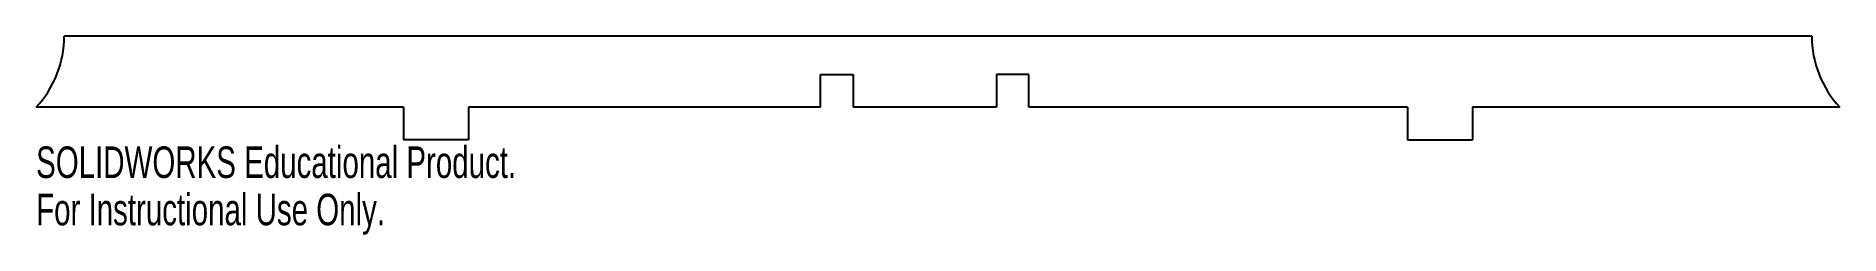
# Model space of a CAD drawing. Header units: millimetres. Extents: x -138 to 138, y -30 to 0.
import ezdxf

# ---------------------------------------------------------------- set-up
doc = ezdxf.new("R2010")
doc.units = ezdxf.units.MM
doc.styles.add('SLDTEXTSTYLE0', font='TXT', dxfattribs={"width": 0.7})

msp = doc.modelspace()

# ---------------------------------------------------------------- linework, layer by layer
at = {"color": 7, "linetype": 'Continuous', "lineweight": 25}
for p, q in [((134.12, 0), (-134.12, 0)), ((-18.04, -10.88), (-18.04, -5.88)), ((-18.04, -5.88), (-13.04, -5.88)), ((-13.04, -5.88), (-13.04, -10.88)), ((8.96, -5.88), (8.96, -10.88)), ((13.96, -5.88), (8.96, -5.88)), ((13.96, -10.88), (13.96, -5.88)), ((-82.04, -10.88), (-138.43, -10.88)), ((-82.04, -10.88), (-82.04, -15.88)), ((-72.04, -10.88), (-72.04, -15.88)), ((-18.04, -10.88), (-72.04, -10.88)), ((8.96, -10.88), (-13.04, -10.88)), ((72.04, -10.88), (13.96, -10.88)), ((72.04, -10.88), (72.04, -15.88)), ((82.04, -10.88), (82.04, -15.88)), ((138.43, -10.88), (82.04, -10.88)), ((-72.04, -15.88), (-82.04, -15.88)), ((72.04, -15.88), (82.04, -15.88))]:
    msp.add_line(p, q, dxfattribs=at)
for centre, start, end in [((-150, 0), 316.7613, 0), ((150, 0), 180, 223.2387)]:
    msp.add_arc(centre, 15.88, start, end, dxfattribs=at)

# ---------------------------------------------------------------- texts
at = {"color": 7, "linetype": 'Continuous', "char_height": 4.8336, "attachment_point": 1, "style": 'SLDTEXTSTYLE0'}
for s, insert in [('SOLIDWORKS Educational Product.', (-138.43, -16.89)), ('For Instructional Use Only.', (-138.43, -24.14))]:
    msp.add_mtext(s, dxfattribs=dict(at, insert=insert))

doc.saveas('drawing.dxf')
